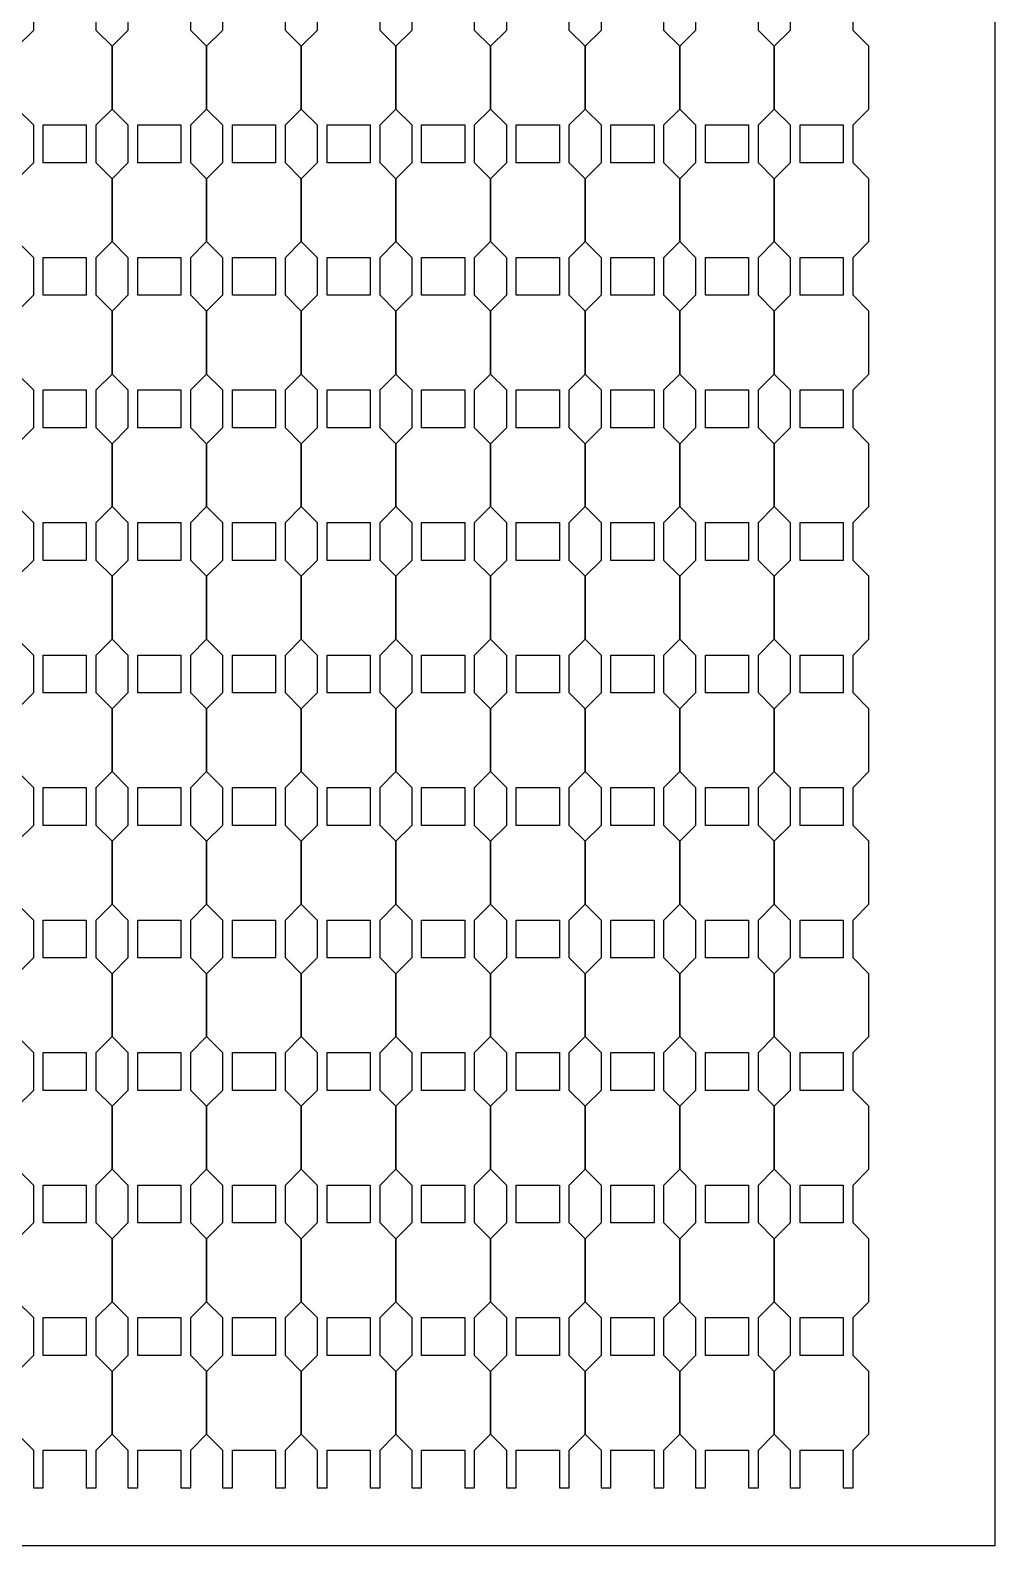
# Model space of a CAD drawing. Header units: millimetres. Extents: x 19106 to 24547, y 13072 to 17462.
# Drawn here: x 20227.4 to 20368.9, y 14601.3 to 14823.7 of the extents above; entities that cross this region are included whole.
import ezdxf

# ---------------------------------------------------------------- set-up
doc = ezdxf.new("R2010")
doc.units = ezdxf.units.MM
doc.header["$LTSCALE"] = 100
doc.header["$MEASUREMENT"] = 0
doc.layers.add('CUT', color=3, linetype='Continuous')
doc.layers.add('Default', color=7, linetype='Continuous')

msp = doc.modelspace()

# ---------------------------------------------------------------- linework, layer by layer
at = {"layer": 'CUT'}
for points in [[(20227.81, 14829.21), (20227.81, 14823.65), (20225.47, 14821.32)], [(20237.03, 14648.65), (20237.03, 14654.21), (20239.36, 14656.54), (20239.36, 14665.77), (20237.03, 14668.1), (20237.03, 14673.65), (20239.36, 14675.99), (20239.36, 14685.21), (20237.03, 14687.54), (20237.03, 14693.1), (20239.36, 14695.43), (20239.36, 14704.65), (20237.03, 14706.99), (20237.03, 14712.54), (20239.36, 14714.88), (20239.36, 14724.1), (20237.03, 14726.43), (20237.03, 14731.99), (20239.36, 14734.32), (20239.36, 14743.54), (20237.03, 14745.88), (20237.03, 14751.43), (20239.36, 14753.77), (20239.36, 14762.99), (20237.03, 14765.32), (20237.03, 14770.88), (20239.36, 14773.21), (20239.36, 14782.43), (20237.03, 14784.77), (20237.03, 14790.32), (20239.36, 14792.65), (20239.36, 14801.88), (20237.03, 14804.21), (20237.03, 14809.77), (20239.36, 14812.1), (20239.36, 14821.32), (20237.03, 14823.65), (20237.03, 14829.21)], [(20241.7, 14829.21), (20241.7, 14823.65), (20239.36, 14821.32), (20239.36, 14812.1), (20241.7, 14809.77), (20241.7, 14804.21), (20239.36, 14801.88), (20239.36, 14792.65), (20241.7, 14790.32), (20241.7, 14784.77), (20239.36, 14782.43), (20239.36, 14773.21), (20241.7, 14770.88), (20241.7, 14765.32), (20239.36, 14762.99), (20239.36, 14753.77), (20241.7, 14751.43), (20241.7, 14745.88), (20239.36, 14743.54), (20239.36, 14734.32), (20241.7, 14731.99), (20241.7, 14726.43), (20239.36, 14724.1), (20239.36, 14714.88), (20241.7, 14712.54), (20241.7, 14706.99), (20239.36, 14704.65), (20239.36, 14695.43), (20241.7, 14693.1), (20241.7, 14687.54), (20239.36, 14685.21), (20239.36, 14675.99), (20241.7, 14673.65), (20241.7, 14668.1), (20239.36, 14665.77), (20239.36, 14656.54), (20241.7, 14654.21), (20241.7, 14648.65), (20239.36, 14646.32), (20239.36, 14637.1), (20241.7, 14634.77), (20241.7, 14629.21), (20239.36, 14626.88), (20239.36, 14617.65), (20241.7, 14615.32), (20241.7, 14609.77), (20243.14, 14609.77), (20243.14, 14615.32), (20249.47, 14615.32), (20249.47, 14609.77), (20250.92, 14609.77), (20250.92, 14615.32), (20253.25, 14617.65), (20253.25, 14626.88), (20250.92, 14629.21), (20250.92, 14634.77), (20253.25, 14637.1), (20253.25, 14646.32), (20250.92, 14648.65)], [(20250.92, 14648.65), (20250.92, 14654.21), (20253.25, 14656.54), (20253.25, 14665.77), (20250.92, 14668.1), (20250.92, 14673.65), (20253.25, 14675.99), (20253.25, 14685.21), (20250.92, 14687.54), (20250.92, 14693.1), (20253.25, 14695.43), (20253.25, 14704.65), (20250.92, 14706.99), (20250.92, 14712.54), (20253.25, 14714.88), (20253.25, 14724.1), (20250.92, 14726.43), (20250.92, 14731.99), (20253.25, 14734.32), (20253.25, 14743.54), (20250.92, 14745.88), (20250.92, 14751.43), (20253.25, 14753.77), (20253.25, 14762.99), (20250.92, 14765.32), (20250.92, 14770.88), (20253.25, 14773.21), (20253.25, 14782.43), (20250.92, 14784.77), (20250.92, 14790.32), (20253.25, 14792.65), (20253.25, 14801.88), (20250.92, 14804.21), (20250.92, 14809.77), (20253.25, 14812.1), (20253.25, 14821.32), (20250.92, 14823.65), (20250.92, 14829.21)], [(20255.58, 14829.21), (20255.58, 14823.65), (20253.25, 14821.32), (20253.25, 14812.1), (20255.58, 14809.77), (20255.58, 14804.21), (20253.25, 14801.88), (20253.25, 14792.65), (20255.58, 14790.32), (20255.58, 14784.77), (20253.25, 14782.43), (20253.25, 14773.21), (20255.58, 14770.88), (20255.58, 14765.32), (20253.25, 14762.99), (20253.25, 14753.77), (20255.58, 14751.43), (20255.58, 14745.88), (20253.25, 14743.54), (20253.25, 14734.32), (20255.58, 14731.99), (20255.58, 14726.43), (20253.25, 14724.1), (20253.25, 14714.88), (20255.58, 14712.54), (20255.58, 14706.99), (20253.25, 14704.65), (20253.25, 14695.43), (20255.58, 14693.1), (20255.58, 14687.54), (20253.25, 14685.21), (20253.25, 14675.99), (20255.58, 14673.65), (20255.58, 14668.1), (20253.25, 14665.77), (20253.25, 14656.54), (20255.58, 14654.21), (20255.58, 14648.65), (20253.25, 14646.32), (20253.25, 14637.1), (20255.58, 14634.77), (20255.58, 14629.21), (20253.25, 14626.88), (20253.25, 14617.65), (20255.58, 14615.32), (20255.58, 14609.77), (20257.03, 14609.77), (20257.03, 14615.32), (20263.36, 14615.32), (20263.36, 14609.77), (20264.81, 14609.77), (20264.81, 14615.32), (20267.14, 14617.65), (20267.14, 14626.88), (20264.81, 14629.21), (20264.81, 14634.77), (20267.14, 14637.1), (20267.14, 14646.32), (20264.81, 14648.65)], [(20264.81, 14648.65), (20264.81, 14654.21), (20267.14, 14656.54), (20267.14, 14665.77), (20264.81, 14668.1), (20264.81, 14673.65), (20267.14, 14675.99), (20267.14, 14685.21), (20264.81, 14687.54), (20264.81, 14693.1), (20267.14, 14695.43), (20267.14, 14704.65), (20264.81, 14706.99), (20264.81, 14712.54), (20267.14, 14714.88), (20267.14, 14724.1), (20264.81, 14726.43), (20264.81, 14731.99), (20267.14, 14734.32), (20267.14, 14743.54), (20264.81, 14745.88), (20264.81, 14751.43), (20267.14, 14753.77), (20267.14, 14762.99), (20264.81, 14765.32), (20264.81, 14770.88), (20267.14, 14773.21), (20267.14, 14782.43), (20264.81, 14784.77), (20264.81, 14790.32), (20267.14, 14792.65), (20267.14, 14801.88), (20264.81, 14804.21), (20264.81, 14809.77), (20267.14, 14812.1), (20267.14, 14821.32), (20264.81, 14823.65), (20264.81, 14829.21)], [(20269.47, 14829.21), (20269.47, 14823.65), (20267.14, 14821.32), (20267.14, 14812.1), (20269.47, 14809.77), (20269.47, 14804.21), (20267.14, 14801.88), (20267.14, 14792.65), (20269.47, 14790.32), (20269.47, 14784.77), (20267.14, 14782.43), (20267.14, 14773.21), (20269.47, 14770.88), (20269.47, 14765.32), (20267.14, 14762.99), (20267.14, 14753.77), (20269.47, 14751.43), (20269.47, 14745.88), (20267.14, 14743.54), (20267.14, 14734.32), (20269.47, 14731.99), (20269.47, 14726.43), (20267.14, 14724.1), (20267.14, 14714.88), (20269.47, 14712.54), (20269.47, 14706.99), (20267.14, 14704.65), (20267.14, 14695.43), (20269.47, 14693.1), (20269.47, 14687.54), (20267.14, 14685.21), (20267.14, 14675.99), (20269.47, 14673.65), (20269.47, 14668.1), (20267.14, 14665.77), (20267.14, 14656.54), (20269.47, 14654.21), (20269.47, 14648.65), (20267.14, 14646.32), (20267.14, 14637.1), (20269.47, 14634.77), (20269.47, 14629.21), (20267.14, 14626.88), (20267.14, 14617.65), (20269.47, 14615.32), (20269.47, 14609.77), (20270.92, 14609.77), (20270.92, 14615.32), (20277.25, 14615.32), (20277.25, 14609.77), (20278.7, 14609.77), (20278.7, 14615.32), (20281.03, 14617.65), (20281.03, 14626.88), (20278.7, 14629.21), (20278.7, 14634.77), (20281.03, 14637.1), (20281.03, 14646.32), (20278.7, 14648.65)], [(20278.7, 14648.65), (20278.7, 14654.21), (20281.03, 14656.54), (20281.03, 14665.77), (20278.7, 14668.1), (20278.7, 14673.65), (20281.03, 14675.99), (20281.03, 14685.21), (20278.7, 14687.54), (20278.7, 14693.1), (20281.03, 14695.43), (20281.03, 14704.65), (20278.7, 14706.99), (20278.7, 14712.54), (20281.03, 14714.88), (20281.03, 14724.1), (20278.7, 14726.43), (20278.7, 14731.99), (20281.03, 14734.32), (20281.03, 14743.54), (20278.7, 14745.88), (20278.7, 14751.43), (20281.03, 14753.77), (20281.03, 14762.99), (20278.7, 14765.32), (20278.7, 14770.88), (20281.03, 14773.21), (20281.03, 14782.43), (20278.7, 14784.77), (20278.7, 14790.32), (20281.03, 14792.65), (20281.03, 14801.88), (20278.7, 14804.21), (20278.7, 14809.77), (20281.03, 14812.1), (20281.03, 14821.32), (20278.7, 14823.65), (20278.7, 14829.21)], [(20283.36, 14829.21), (20283.36, 14823.65), (20281.03, 14821.32), (20281.03, 14812.1), (20283.36, 14809.77), (20283.36, 14804.21), (20281.03, 14801.88), (20281.03, 14792.65), (20283.36, 14790.32), (20283.36, 14784.77), (20281.03, 14782.43), (20281.03, 14773.21), (20283.36, 14770.88), (20283.36, 14765.32), (20281.03, 14762.99), (20281.03, 14753.77), (20283.36, 14751.43), (20283.36, 14745.88), (20281.03, 14743.54), (20281.03, 14734.32), (20283.36, 14731.99), (20283.36, 14726.43), (20281.03, 14724.1), (20281.03, 14714.88), (20283.36, 14712.54), (20283.36, 14706.99), (20281.03, 14704.65), (20281.03, 14695.43), (20283.36, 14693.1), (20283.36, 14687.54), (20281.03, 14685.21), (20281.03, 14675.99), (20283.36, 14673.65), (20283.36, 14668.1), (20281.03, 14665.77), (20281.03, 14656.54), (20283.36, 14654.21), (20283.36, 14648.65), (20281.03, 14646.32), (20281.03, 14637.1), (20283.36, 14634.77), (20283.36, 14629.21), (20281.03, 14626.88), (20281.03, 14617.65), (20283.36, 14615.32), (20283.36, 14609.77), (20284.81, 14609.77), (20284.81, 14615.32), (20291.14, 14615.32), (20291.14, 14609.77), (20292.58, 14609.77), (20292.58, 14615.32), (20294.92, 14617.65), (20294.92, 14626.88), (20292.58, 14629.21), (20292.58, 14634.77), (20294.92, 14637.1), (20294.92, 14646.32), (20292.58, 14648.65)], [(20292.58, 14648.65), (20292.58, 14654.21), (20294.92, 14656.54), (20294.92, 14665.77), (20292.58, 14668.1), (20292.58, 14673.65), (20294.92, 14675.99), (20294.92, 14685.21), (20292.58, 14687.54), (20292.58, 14693.1), (20294.92, 14695.43), (20294.92, 14704.65), (20292.58, 14706.99), (20292.58, 14712.54), (20294.92, 14714.88), (20294.92, 14724.1), (20292.58, 14726.43), (20292.58, 14731.99), (20294.92, 14734.32), (20294.92, 14743.54), (20292.58, 14745.88), (20292.58, 14751.43), (20294.92, 14753.77), (20294.92, 14762.99), (20292.58, 14765.32), (20292.58, 14770.88), (20294.92, 14773.21), (20294.92, 14782.43), (20292.58, 14784.77), (20292.58, 14790.32), (20294.92, 14792.65), (20294.92, 14801.88), (20292.58, 14804.21), (20292.58, 14809.77), (20294.92, 14812.1), (20294.92, 14821.32), (20292.58, 14823.65), (20292.58, 14829.21)], [(20297.25, 14829.21), (20297.25, 14823.65), (20294.92, 14821.32), (20294.92, 14812.1), (20297.25, 14809.77), (20297.25, 14804.21), (20294.92, 14801.88), (20294.92, 14792.65), (20297.25, 14790.32), (20297.25, 14784.77), (20294.92, 14782.43), (20294.92, 14773.21), (20297.25, 14770.88), (20297.25, 14765.32), (20294.92, 14762.99), (20294.92, 14753.77), (20297.25, 14751.43), (20297.25, 14745.88), (20294.92, 14743.54), (20294.92, 14734.32), (20297.25, 14731.99), (20297.25, 14726.43), (20294.92, 14724.1), (20294.92, 14714.88), (20297.25, 14712.54), (20297.25, 14706.99), (20294.92, 14704.65), (20294.92, 14695.43), (20297.25, 14693.1), (20297.25, 14687.54), (20294.92, 14685.21), (20294.92, 14675.99), (20297.25, 14673.65), (20297.25, 14668.1), (20294.92, 14665.77), (20294.92, 14656.54), (20297.25, 14654.21), (20297.25, 14648.65), (20294.92, 14646.32), (20294.92, 14637.1), (20297.25, 14634.77), (20297.25, 14629.21), (20294.92, 14626.88), (20294.92, 14617.65), (20297.25, 14615.32), (20297.25, 14609.77), (20298.7, 14609.77), (20298.7, 14615.32), (20305.03, 14615.32), (20305.03, 14609.77), (20306.47, 14609.77), (20306.47, 14615.32), (20308.81, 14617.65), (20308.81, 14626.88), (20306.47, 14629.21), (20306.47, 14634.77), (20308.81, 14637.1), (20308.81, 14646.32), (20306.47, 14648.65)], [(20306.47, 14648.65), (20306.47, 14654.21), (20308.81, 14656.54), (20308.81, 14665.77), (20306.47, 14668.1), (20306.47, 14673.65), (20308.81, 14675.99), (20308.81, 14685.21), (20306.47, 14687.54), (20306.47, 14693.1), (20308.81, 14695.43), (20308.81, 14704.65), (20306.47, 14706.99), (20306.47, 14712.54), (20308.81, 14714.88), (20308.81, 14724.1), (20306.47, 14726.43), (20306.47, 14731.99), (20308.81, 14734.32), (20308.81, 14743.54), (20306.47, 14745.88), (20306.47, 14751.43), (20308.81, 14753.77), (20308.81, 14762.99), (20306.47, 14765.32), (20306.47, 14770.88), (20308.81, 14773.21), (20308.81, 14782.43), (20306.47, 14784.77), (20306.47, 14790.32), (20308.81, 14792.65), (20308.81, 14801.88), (20306.47, 14804.21), (20306.47, 14809.77), (20308.81, 14812.1), (20308.81, 14821.32), (20306.47, 14823.65), (20306.47, 14829.21)], [(20311.14, 14829.21), (20311.14, 14823.65), (20308.81, 14821.32), (20308.81, 14812.1), (20311.14, 14809.77), (20311.14, 14804.21), (20308.81, 14801.88), (20308.81, 14792.65), (20311.14, 14790.32), (20311.14, 14784.77), (20308.81, 14782.43), (20308.81, 14773.21), (20311.14, 14770.88), (20311.14, 14765.32), (20308.81, 14762.99), (20308.81, 14753.77), (20311.14, 14751.43), (20311.14, 14745.88), (20308.81, 14743.54), (20308.81, 14734.32), (20311.14, 14731.99), (20311.14, 14726.43), (20308.81, 14724.1), (20308.81, 14714.88), (20311.14, 14712.54), (20311.14, 14706.99), (20308.81, 14704.65), (20308.81, 14695.43), (20311.14, 14693.1), (20311.14, 14687.54), (20308.81, 14685.21), (20308.81, 14675.99), (20311.14, 14673.65), (20311.14, 14668.1), (20308.81, 14665.77), (20308.81, 14656.54), (20311.14, 14654.21), (20311.14, 14648.65), (20308.81, 14646.32), (20308.81, 14637.1), (20311.14, 14634.77), (20311.14, 14629.21), (20308.81, 14626.88), (20308.81, 14617.65), (20311.14, 14615.32), (20311.14, 14609.77), (20312.58, 14609.77), (20312.58, 14615.32), (20318.92, 14615.32), (20318.92, 14609.77), (20320.36, 14609.77), (20320.36, 14615.32), (20322.7, 14617.65), (20322.7, 14626.88), (20320.36, 14629.21), (20320.36, 14634.77), (20322.7, 14637.1), (20322.7, 14646.32), (20320.36, 14648.65)], [(20320.36, 14648.65), (20320.36, 14654.21), (20322.7, 14656.54), (20322.7, 14665.77), (20320.36, 14668.1), (20320.36, 14673.65), (20322.7, 14675.99), (20322.7, 14685.21), (20320.36, 14687.54), (20320.36, 14693.1), (20322.7, 14695.43), (20322.7, 14704.65), (20320.36, 14706.99), (20320.36, 14712.54), (20322.7, 14714.88), (20322.7, 14724.1), (20320.36, 14726.43), (20320.36, 14731.99), (20322.7, 14734.32), (20322.7, 14743.54), (20320.36, 14745.88), (20320.36, 14751.43), (20322.7, 14753.77), (20322.7, 14762.99), (20320.36, 14765.32), (20320.36, 14770.88), (20322.7, 14773.21), (20322.7, 14782.43), (20320.36, 14784.77), (20320.36, 14790.32), (20322.7, 14792.65), (20322.7, 14801.88), (20320.36, 14804.21), (20320.36, 14809.77), (20322.7, 14812.1), (20322.7, 14821.32), (20320.36, 14823.65), (20320.36, 14829.21)], [(20325.03, 14829.21), (20325.03, 14823.65), (20322.7, 14821.32), (20322.7, 14812.1), (20325.03, 14809.77), (20325.03, 14804.21), (20322.7, 14801.88), (20322.7, 14792.65), (20325.03, 14790.32), (20325.03, 14784.77), (20322.7, 14782.43), (20322.7, 14773.21), (20325.03, 14770.88), (20325.03, 14765.32), (20322.7, 14762.99), (20322.7, 14753.77), (20325.03, 14751.43), (20325.03, 14745.88), (20322.7, 14743.54), (20322.7, 14734.32), (20325.03, 14731.99), (20325.03, 14726.43), (20322.7, 14724.1), (20322.7, 14714.88), (20325.03, 14712.54), (20325.03, 14706.99), (20322.7, 14704.65), (20322.7, 14695.43), (20325.03, 14693.1), (20325.03, 14687.54), (20322.7, 14685.21), (20322.7, 14675.99), (20325.03, 14673.65), (20325.03, 14668.1), (20322.7, 14665.77), (20322.7, 14656.54), (20325.03, 14654.21), (20325.03, 14648.65), (20322.7, 14646.32), (20322.7, 14637.1), (20325.03, 14634.77), (20325.03, 14629.21), (20322.7, 14626.88), (20322.7, 14617.65), (20325.03, 14615.32), (20325.03, 14609.77), (20326.47, 14609.77), (20326.47, 14615.32), (20332.81, 14615.32), (20332.81, 14609.77), (20334.25, 14609.77), (20334.25, 14615.32), (20336.58, 14617.65), (20336.58, 14626.88), (20334.25, 14629.21), (20334.25, 14634.77), (20336.58, 14637.1), (20336.58, 14646.32), (20334.25, 14648.65)], [(20334.25, 14648.65), (20334.25, 14654.21), (20336.58, 14656.54), (20336.58, 14665.77), (20334.25, 14668.1), (20334.25, 14673.65), (20336.58, 14675.99), (20336.58, 14685.21), (20334.25, 14687.54), (20334.25, 14693.1), (20336.58, 14695.43), (20336.58, 14704.65), (20334.25, 14706.99), (20334.25, 14712.54), (20336.58, 14714.88), (20336.58, 14724.1), (20334.25, 14726.43), (20334.25, 14731.99), (20336.58, 14734.32), (20336.58, 14743.54), (20334.25, 14745.88), (20334.25, 14751.43), (20336.58, 14753.77), (20336.58, 14762.99), (20334.25, 14765.32), (20334.25, 14770.88), (20336.58, 14773.21), (20336.58, 14782.43), (20334.25, 14784.77), (20334.25, 14790.32), (20336.58, 14792.65), (20336.58, 14801.88), (20334.25, 14804.21), (20334.25, 14809.77), (20336.58, 14812.1), (20336.58, 14821.32), (20334.25, 14823.65), (20334.25, 14829.21)], [(20338.92, 14829.21), (20338.92, 14823.65), (20336.58, 14821.32), (20336.58, 14812.1), (20338.92, 14809.77), (20338.92, 14804.21), (20336.58, 14801.88), (20336.58, 14792.65), (20338.92, 14790.32), (20338.92, 14784.77), (20336.58, 14782.43), (20336.58, 14773.21), (20338.92, 14770.88), (20338.92, 14765.32), (20336.58, 14762.99), (20336.58, 14753.77), (20338.92, 14751.43), (20338.92, 14745.88), (20336.58, 14743.54), (20336.58, 14734.32), (20338.92, 14731.99), (20338.92, 14726.43), (20336.58, 14724.1), (20336.58, 14714.88), (20338.92, 14712.54), (20338.92, 14706.99), (20336.58, 14704.65), (20336.58, 14695.43), (20338.92, 14693.1), (20338.92, 14687.54), (20336.58, 14685.21), (20336.58, 14675.99), (20338.92, 14673.65), (20338.92, 14668.1), (20336.58, 14665.77), (20336.58, 14656.54), (20338.92, 14654.21), (20338.92, 14648.65), (20336.58, 14646.32), (20336.58, 14637.1), (20338.92, 14634.77), (20338.92, 14629.21), (20336.58, 14626.88), (20336.58, 14617.65), (20338.92, 14615.32), (20338.92, 14609.77), (20340.36, 14609.77), (20340.36, 14615.32), (20346.7, 14615.32), (20346.7, 14609.77), (20348.14, 14609.77), (20348.14, 14615.32), (20350.47, 14617.65), (20350.47, 14626.88), (20348.14, 14629.21), (20348.14, 14634.77), (20350.47, 14637.1), (20350.47, 14646.32), (20348.14, 14648.65)], [(20348.14, 14648.65), (20348.14, 14654.21), (20350.47, 14656.54), (20350.47, 14665.77), (20348.14, 14668.1), (20348.14, 14673.65), (20350.47, 14675.99), (20350.47, 14685.21), (20348.14, 14687.54), (20348.14, 14693.1), (20350.47, 14695.43), (20350.47, 14704.65), (20348.14, 14706.99), (20348.14, 14712.54), (20350.47, 14714.88), (20350.47, 14724.1), (20348.14, 14726.43), (20348.14, 14731.99), (20350.47, 14734.32), (20350.47, 14743.54), (20348.14, 14745.88), (20348.14, 14751.43), (20350.47, 14753.77), (20350.47, 14762.99), (20348.14, 14765.32), (20348.14, 14770.88), (20350.47, 14773.21), (20350.47, 14782.43), (20348.14, 14784.77), (20348.14, 14790.32), (20350.47, 14792.65), (20350.47, 14801.88), (20348.14, 14804.21), (20348.14, 14809.77), (20350.47, 14812.1), (20350.47, 14821.32), (20348.14, 14823.65), (20348.14, 14829.21)], [(20225.47, 14812.1), (20227.81, 14809.77), (20227.81, 14804.21), (20225.47, 14801.88)], [(20229.25, 14804.21), (20229.25, 14809.77), (20235.58, 14809.77), (20235.58, 14804.21), (20229.25, 14804.21)], [(20243.14, 14804.21), (20243.14, 14809.77), (20249.47, 14809.77), (20249.47, 14804.21), (20243.14, 14804.21)], [(20257.03, 14804.21), (20257.03, 14809.77), (20263.36, 14809.77), (20263.36, 14804.21), (20257.03, 14804.21)], [(20270.92, 14804.21), (20270.92, 14809.77), (20277.25, 14809.77), (20277.25, 14804.21), (20270.92, 14804.21)], [(20284.81, 14804.21), (20284.81, 14809.77), (20291.14, 14809.77), (20291.14, 14804.21), (20284.81, 14804.21)], [(20298.7, 14804.21), (20298.7, 14809.77), (20305.03, 14809.77), (20305.03, 14804.21), (20298.7, 14804.21)], [(20312.58, 14804.21), (20312.58, 14809.77), (20318.92, 14809.77), (20318.92, 14804.21), (20312.58, 14804.21)], [(20326.47, 14804.21), (20326.47, 14809.77), (20332.81, 14809.77), (20332.81, 14804.21), (20326.47, 14804.21)], [(20340.36, 14804.21), (20340.36, 14809.77), (20346.7, 14809.77), (20346.7, 14804.21), (20340.36, 14804.21)], [(20225.47, 14792.65), (20227.81, 14790.32), (20227.81, 14784.77), (20225.47, 14782.43)], [(20229.25, 14784.77), (20229.25, 14790.32), (20235.58, 14790.32), (20235.58, 14784.77), (20229.25, 14784.77)], [(20243.14, 14784.77), (20243.14, 14790.32), (20249.47, 14790.32), (20249.47, 14784.77), (20243.14, 14784.77)], [(20257.03, 14784.77), (20257.03, 14790.32), (20263.36, 14790.32), (20263.36, 14784.77), (20257.03, 14784.77)], [(20270.92, 14784.77), (20270.92, 14790.32), (20277.25, 14790.32), (20277.25, 14784.77), (20270.92, 14784.77)], [(20284.81, 14784.77), (20284.81, 14790.32), (20291.14, 14790.32), (20291.14, 14784.77), (20284.81, 14784.77)], [(20298.7, 14784.77), (20298.7, 14790.32), (20305.03, 14790.32), (20305.03, 14784.77), (20298.7, 14784.77)], [(20312.58, 14784.77), (20312.58, 14790.32), (20318.92, 14790.32), (20318.92, 14784.77), (20312.58, 14784.77)], [(20326.47, 14784.77), (20326.47, 14790.32), (20332.81, 14790.32), (20332.81, 14784.77), (20326.47, 14784.77)], [(20340.36, 14784.77), (20340.36, 14790.32), (20346.7, 14790.32), (20346.7, 14784.77), (20340.36, 14784.77)], [(20225.47, 14773.21), (20227.81, 14770.88), (20227.81, 14765.32), (20225.47, 14762.99)], [(20229.25, 14765.32), (20229.25, 14770.88), (20235.58, 14770.88), (20235.58, 14765.32), (20229.25, 14765.32)], [(20243.14, 14765.32), (20243.14, 14770.88), (20249.47, 14770.88), (20249.47, 14765.32), (20243.14, 14765.32)], [(20257.03, 14765.32), (20257.03, 14770.88), (20263.36, 14770.88), (20263.36, 14765.32), (20257.03, 14765.32)], [(20270.92, 14765.32), (20270.92, 14770.88), (20277.25, 14770.88), (20277.25, 14765.32), (20270.92, 14765.32)], [(20284.81, 14765.32), (20284.81, 14770.88), (20291.14, 14770.88), (20291.14, 14765.32), (20284.81, 14765.32)], [(20298.7, 14765.32), (20298.7, 14770.88), (20305.03, 14770.88), (20305.03, 14765.32), (20298.7, 14765.32)], [(20312.58, 14765.32), (20312.58, 14770.88), (20318.92, 14770.88), (20318.92, 14765.32), (20312.58, 14765.32)], [(20326.47, 14765.32), (20326.47, 14770.88), (20332.81, 14770.88), (20332.81, 14765.32), (20326.47, 14765.32)], [(20340.36, 14765.32), (20340.36, 14770.88), (20346.7, 14770.88), (20346.7, 14765.32), (20340.36, 14765.32)], [(20225.47, 14753.77), (20227.81, 14751.43), (20227.81, 14745.88), (20225.47, 14743.54)], [(20229.25, 14745.88), (20229.25, 14751.43), (20235.58, 14751.43), (20235.58, 14745.88), (20229.25, 14745.88)], [(20243.14, 14745.88), (20243.14, 14751.43), (20249.47, 14751.43), (20249.47, 14745.88), (20243.14, 14745.88)], [(20257.03, 14745.88), (20257.03, 14751.43), (20263.36, 14751.43), (20263.36, 14745.88), (20257.03, 14745.88)], [(20270.92, 14745.88), (20270.92, 14751.43), (20277.25, 14751.43), (20277.25, 14745.88), (20270.92, 14745.88)], [(20284.81, 14745.88), (20284.81, 14751.43), (20291.14, 14751.43), (20291.14, 14745.88), (20284.81, 14745.88)], [(20298.7, 14745.88), (20298.7, 14751.43), (20305.03, 14751.43), (20305.03, 14745.88), (20298.7, 14745.88)], [(20312.58, 14745.88), (20312.58, 14751.43), (20318.92, 14751.43), (20318.92, 14745.88), (20312.58, 14745.88)], [(20326.47, 14745.88), (20326.47, 14751.43), (20332.81, 14751.43), (20332.81, 14745.88), (20326.47, 14745.88)], [(20340.36, 14745.88), (20340.36, 14751.43), (20346.7, 14751.43), (20346.7, 14745.88), (20340.36, 14745.88)], [(20225.47, 14734.32), (20227.81, 14731.99), (20227.81, 14726.43), (20225.47, 14724.1)], [(20229.25, 14726.43), (20229.25, 14731.99), (20235.58, 14731.99), (20235.58, 14726.43), (20229.25, 14726.43)], [(20243.14, 14726.43), (20243.14, 14731.99), (20249.47, 14731.99), (20249.47, 14726.43), (20243.14, 14726.43)], [(20257.03, 14726.43), (20257.03, 14731.99), (20263.36, 14731.99), (20263.36, 14726.43), (20257.03, 14726.43)], [(20270.92, 14726.43), (20270.92, 14731.99), (20277.25, 14731.99), (20277.25, 14726.43), (20270.92, 14726.43)], [(20284.81, 14726.43), (20284.81, 14731.99), (20291.14, 14731.99), (20291.14, 14726.43), (20284.81, 14726.43)], [(20298.7, 14726.43), (20298.7, 14731.99), (20305.03, 14731.99), (20305.03, 14726.43), (20298.7, 14726.43)], [(20312.58, 14726.43), (20312.58, 14731.99), (20318.92, 14731.99), (20318.92, 14726.43), (20312.58, 14726.43)], [(20326.47, 14726.43), (20326.47, 14731.99), (20332.81, 14731.99), (20332.81, 14726.43), (20326.47, 14726.43)], [(20340.36, 14726.43), (20340.36, 14731.99), (20346.7, 14731.99), (20346.7, 14726.43), (20340.36, 14726.43)], [(20225.47, 14714.88), (20227.81, 14712.54), (20227.81, 14706.99), (20225.47, 14704.65)], [(20229.25, 14706.99), (20229.25, 14712.54), (20235.58, 14712.54), (20235.58, 14706.99), (20229.25, 14706.99)], [(20243.14, 14706.99), (20243.14, 14712.54), (20249.47, 14712.54), (20249.47, 14706.99), (20243.14, 14706.99)], [(20257.03, 14706.99), (20257.03, 14712.54), (20263.36, 14712.54), (20263.36, 14706.99), (20257.03, 14706.99)], [(20270.92, 14706.99), (20270.92, 14712.54), (20277.25, 14712.54), (20277.25, 14706.99), (20270.92, 14706.99)], [(20284.81, 14706.99), (20284.81, 14712.54), (20291.14, 14712.54), (20291.14, 14706.99), (20284.81, 14706.99)], [(20298.7, 14706.99), (20298.7, 14712.54), (20305.03, 14712.54), (20305.03, 14706.99), (20298.7, 14706.99)], [(20312.58, 14706.99), (20312.58, 14712.54), (20318.92, 14712.54), (20318.92, 14706.99), (20312.58, 14706.99)], [(20326.47, 14706.99), (20326.47, 14712.54), (20332.81, 14712.54), (20332.81, 14706.99), (20326.47, 14706.99)], [(20340.36, 14706.99), (20340.36, 14712.54), (20346.7, 14712.54), (20346.7, 14706.99), (20340.36, 14706.99)], [(20225.47, 14695.43), (20227.81, 14693.1), (20227.81, 14687.54), (20225.47, 14685.21)], [(20229.25, 14687.54), (20229.25, 14693.1), (20235.58, 14693.1), (20235.58, 14687.54), (20229.25, 14687.54)], [(20243.14, 14687.54), (20243.14, 14693.1), (20249.47, 14693.1), (20249.47, 14687.54), (20243.14, 14687.54)], [(20257.03, 14687.54), (20257.03, 14693.1), (20263.36, 14693.1), (20263.36, 14687.54), (20257.03, 14687.54)], [(20270.92, 14687.54), (20270.92, 14693.1), (20277.25, 14693.1), (20277.25, 14687.54), (20270.92, 14687.54)], [(20284.81, 14687.54), (20284.81, 14693.1), (20291.14, 14693.1), (20291.14, 14687.54), (20284.81, 14687.54)], [(20298.7, 14687.54), (20298.7, 14693.1), (20305.03, 14693.1), (20305.03, 14687.54), (20298.7, 14687.54)], [(20312.58, 14687.54), (20312.58, 14693.1), (20318.92, 14693.1), (20318.92, 14687.54), (20312.58, 14687.54)], [(20326.47, 14687.54), (20326.47, 14693.1), (20332.81, 14693.1), (20332.81, 14687.54), (20326.47, 14687.54)], [(20340.36, 14687.54), (20340.36, 14693.1), (20346.7, 14693.1), (20346.7, 14687.54), (20340.36, 14687.54)], [(20225.47, 14675.99), (20227.81, 14673.65), (20227.81, 14668.1), (20225.47, 14665.77)], [(20229.25, 14668.1), (20229.25, 14673.65), (20235.58, 14673.65), (20235.58, 14668.1), (20229.25, 14668.1)], [(20243.14, 14668.1), (20243.14, 14673.65), (20249.47, 14673.65), (20249.47, 14668.1), (20243.14, 14668.1)], [(20257.03, 14668.1), (20257.03, 14673.65), (20263.36, 14673.65), (20263.36, 14668.1), (20257.03, 14668.1)], [(20270.92, 14668.1), (20270.92, 14673.65), (20277.25, 14673.65), (20277.25, 14668.1), (20270.92, 14668.1)], [(20284.81, 14668.1), (20284.81, 14673.65), (20291.14, 14673.65), (20291.14, 14668.1), (20284.81, 14668.1)], [(20298.7, 14668.1), (20298.7, 14673.65), (20305.03, 14673.65), (20305.03, 14668.1), (20298.7, 14668.1)], [(20312.58, 14668.1), (20312.58, 14673.65), (20318.92, 14673.65), (20318.92, 14668.1), (20312.58, 14668.1)], [(20326.47, 14668.1), (20326.47, 14673.65), (20332.81, 14673.65), (20332.81, 14668.1), (20326.47, 14668.1)], [(20340.36, 14668.1), (20340.36, 14673.65), (20346.7, 14673.65), (20346.7, 14668.1), (20340.36, 14668.1)], [(20225.47, 14656.54), (20227.81, 14654.21), (20227.81, 14648.65), (20225.47, 14646.32)], [(20229.25, 14648.65), (20229.25, 14654.21), (20235.58, 14654.21), (20235.58, 14648.65), (20229.25, 14648.65)], [(20243.14, 14648.65), (20243.14, 14654.21), (20249.47, 14654.21), (20249.47, 14648.65), (20243.14, 14648.65)], [(20257.03, 14648.65), (20257.03, 14654.21), (20263.36, 14654.21), (20263.36, 14648.65), (20257.03, 14648.65)], [(20270.92, 14648.65), (20270.92, 14654.21), (20277.25, 14654.21), (20277.25, 14648.65), (20270.92, 14648.65)], [(20284.81, 14648.65), (20284.81, 14654.21), (20291.14, 14654.21), (20291.14, 14648.65), (20284.81, 14648.65)], [(20298.7, 14648.65), (20298.7, 14654.21), (20305.03, 14654.21), (20305.03, 14648.65), (20298.7, 14648.65)], [(20312.58, 14648.65), (20312.58, 14654.21), (20318.92, 14654.21), (20318.92, 14648.65), (20312.58, 14648.65)], [(20326.47, 14648.65), (20326.47, 14654.21), (20332.81, 14654.21), (20332.81, 14648.65), (20326.47, 14648.65)], [(20340.36, 14648.65), (20340.36, 14654.21), (20346.7, 14654.21), (20346.7, 14648.65), (20340.36, 14648.65)], [(20225.47, 14617.65), (20227.81, 14615.32), (20227.81, 14609.77), (20229.25, 14609.77), (20229.25, 14615.32), (20235.58, 14615.32), (20235.58, 14609.77), (20237.03, 14609.77), (20237.03, 14615.32), (20239.36, 14617.65), (20239.36, 14626.88), (20237.03, 14629.21), (20237.03, 14634.77), (20239.36, 14637.1), (20239.36, 14646.32), (20237.03, 14648.65)], [(20225.47, 14637.1), (20227.81, 14634.77), (20227.81, 14629.21), (20225.47, 14626.88)], [(20229.25, 14629.21), (20229.25, 14634.77), (20235.58, 14634.77), (20235.58, 14629.21), (20229.25, 14629.21)], [(20243.14, 14629.21), (20243.14, 14634.77), (20249.47, 14634.77), (20249.47, 14629.21), (20243.14, 14629.21)], [(20257.03, 14629.21), (20257.03, 14634.77), (20263.36, 14634.77), (20263.36, 14629.21), (20257.03, 14629.21)], [(20270.92, 14629.21), (20270.92, 14634.77), (20277.25, 14634.77), (20277.25, 14629.21), (20270.92, 14629.21)], [(20284.81, 14629.21), (20284.81, 14634.77), (20291.14, 14634.77), (20291.14, 14629.21), (20284.81, 14629.21)], [(20298.7, 14629.21), (20298.7, 14634.77), (20305.03, 14634.77), (20305.03, 14629.21), (20298.7, 14629.21)], [(20312.58, 14629.21), (20312.58, 14634.77), (20318.92, 14634.77), (20318.92, 14629.21), (20312.58, 14629.21)], [(20326.47, 14629.21), (20326.47, 14634.77), (20332.81, 14634.77), (20332.81, 14629.21), (20326.47, 14629.21)], [(20340.36, 14629.21), (20340.36, 14634.77), (20346.7, 14634.77), (20346.7, 14629.21), (20340.36, 14629.21)]]:
    msp.add_lwpolyline(points, dxfattribs=at)
at = {"layer": 'Default'}
msp.add_lwpolyline([(19418.93, 14601.3), (19418.93, 15051.3), (20368.93, 15051.3), (20368.93, 14601.3), (19418.93, 14601.3)], dxfattribs=at)

doc.saveas('drawing.dxf')
